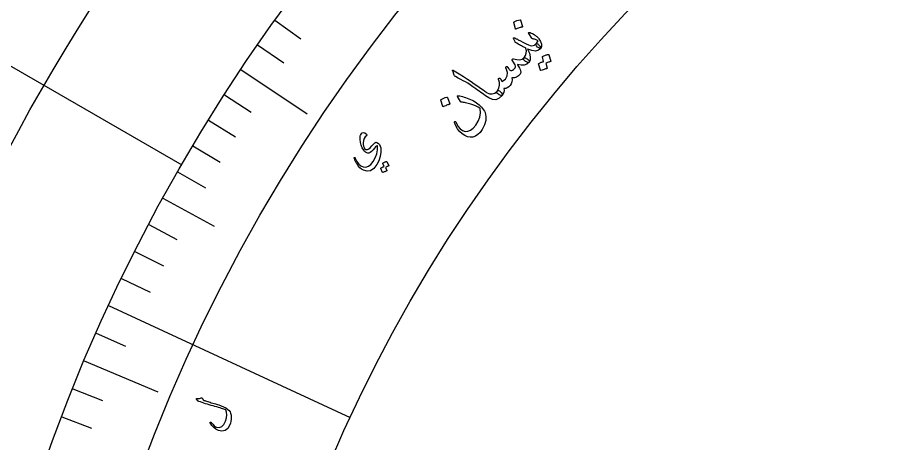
# Model space of a CAD drawing. Header units: millimetres. Extents: x -59 to 59, y -59 to 86.
# Drawn here: x -44.99 to -21.78, y 16.04 to 27.37 of the extents above; entities that cross this region are included whole.
import ezdxf

# ---------------------------------------------------------------- set-up
doc = ezdxf.new("R2010")
doc.units = ezdxf.units.MM
for name, color, linetype in [('ENGRAVE', 7, 'Continuous'), ('ENGRAVE_FINE', 8, 'Continuous'), ('TEXT', 5, 'Continuous')]:
    doc.layers.add(name, color=color, linetype=linetype)

msp = doc.modelspace()

# ---------------------------------------------------------------- linework, layer by layer
at = {"layer": 'ENGRAVE'}
for points in [[(-46.2414, 26.6975), (-40.6209, 23.4525)], [(-39.0511, 25.9825), (-37.2828, 24.8059)], [(-41.1194, 22.5672), (-39.7539, 21.8178)], [(-42.5634, 19.7087), (-36.1388, 16.7338)], [(-43.2125, 18.2417), (-41.2557, 17.4157)]]:
    msp.add_lwpolyline(points, dxfattribs=at)
for radius in [57.82, 57.82, 56.2713, 53.395, 53.395, 51.1235, 46.905, 46.905, 44.427, 39.825, 39.825]:
    msp.add_circle((0, 0), radius, dxfattribs=at)
at = {"layer": 'ENGRAVE_FINE'}
for points in [[(-38.1454, 27.2948), (-37.4545, 26.8004)], [(-38.6037, 26.6427), (-37.9045, 26.1601)], [(-39.4874, 25.3144), (-38.7722, 24.8559)], [(-39.9126, 24.6387), (-39.1896, 24.1924)], [(-40.3264, 23.9554), (-39.5959, 23.5215)], [(-40.7287, 23.2649), (-39.9909, 22.8435)], [(-41.4983, 21.8625), (-40.7467, 21.4665)], [(-41.8654, 21.1511), (-41.1071, 20.7679)], [(-42.2205, 20.4331), (-41.4557, 20.063)], [(-42.8941, 18.9782), (-42.1172, 18.6345)], [(-43.5184, 17.4995), (-42.7301, 17.1825)], [(-43.8116, 16.7517), (-43.0181, 16.4483)]]:
    msp.add_lwpolyline(points, dxfattribs=at)
at = {"layer": 'TEXT'}
for points in [[(-31.7927, 27.2371), (-31.7929, 27.2407), (-31.7918, 27.2444), (-31.7892, 27.2481), (-31.7852, 27.2521), (-31.7475, 27.2717), (-31.7087, 27.2873), (-31.6688, 27.2989), (-31.6277, 27.3064), (-31.6226, 27.3062), (-31.6187, 27.3046), (-31.6159, 27.3017), (-31.6143, 27.2975), (-31.5612, 27.1264), (-31.5607, 27.1214), (-31.563, 27.1174), (-31.568, 27.1144), (-31.5758, 27.1124), (-31.5825, 27.1107), (-31.5929, 27.1078), (-31.607, 27.1038), (-31.6246, 27.0985), (-31.6461, 27.0918), (-31.6716, 27.0836), (-31.7011, 27.0737), (-31.7345, 27.0622), (-31.7394, 27.0611), (-31.743, 27.0615), (-31.7453, 27.0634), (-31.7463, 27.0669)], [(-31.3915, 26.9436), (-31.3975, 26.9549), (-31.3979, 26.963), (-31.3928, 26.968), (-31.3821, 26.9699), (-31.3575, 26.9662), (-31.3275, 26.956), (-31.2923, 26.9392), (-31.2519, 26.9159), (-31.2318, 26.9031), (-31.213, 26.89), (-31.1954, 26.8764), (-31.1792, 26.8626), (-31.1642, 26.8484), (-31.1503, 26.8341), (-31.1376, 26.8196), (-31.126, 26.8049), (-31.0792, 26.7313), (-31.0552, 26.6635), (-31.054, 26.6012), (-31.0755, 26.5445), (-31.086, 26.5386), (-31.1037, 26.5431), (-31.1285, 26.558), (-31.1607, 26.5833), (-31.1907, 26.611), (-31.2093, 26.6333), (-31.2165, 26.65), (-31.2123, 26.6613), (-31.1959, 26.6776), (-31.1798, 26.697), (-31.1639, 26.7196), (-31.1483, 26.7453), (-31.1837, 26.7649), (-31.2143, 26.7796), (-31.2401, 26.7896), (-31.2611, 26.7949), (-31.2781, 26.7982), (-31.2918, 26.8028), (-31.3023, 26.8084), (-31.3094, 26.8152)], [(-31.7463, 26.7051), (-31.7528, 26.7112), (-31.7602, 26.722), (-31.7685, 26.7375), (-31.7777, 26.7578), (-31.7858, 26.7779), (-31.7921, 26.7942), (-31.7966, 26.8068), (-31.7995, 26.8156), (-31.7983, 26.8268), (-31.7923, 26.832), (-31.7815, 26.8311), (-31.766, 26.8243), (-31.7561, 26.819), (-31.7441, 26.8127), (-31.7301, 26.8056), (-31.7141, 26.7976), (-31.6963, 26.7885), (-31.677, 26.7784), (-31.6562, 26.7671), (-31.6338, 26.7547), (-31.5388, 26.7054), (-31.4617, 26.6674), (-31.4023, 26.6408), (-31.3608, 26.6256), (-31.3184, 26.6194), (-31.2796, 26.6232), (-31.2442, 26.6372), (-31.2123, 26.6613), (-31.2033, 26.6684), (-31.1934, 26.6727), (-31.1826, 26.6742), (-31.1708, 26.6729), (-31.1576, 26.6688), (-31.1451, 26.6614), (-31.1335, 26.6508), (-31.1227, 26.637), (-31.0968, 26.6027), (-31.0803, 26.5759), (-31.0732, 26.5565), (-31.0755, 26.5445), (-31.1397, 26.4959), (-31.2188, 26.4771), (-31.3129, 26.488), (-31.422, 26.5286), (-31.4262, 26.5297), (-31.4285, 26.5295), (-31.4289, 26.528), (-31.4274, 26.5253), (-31.3774, 26.4203), (-31.354, 26.3271), (-31.3572, 26.2454), (-31.3872, 26.1752), (-31.3931, 26.1694), (-31.4009, 26.1667), (-31.4105, 26.1671), (-31.4221, 26.1708), (-31.4371, 26.178), (-31.4555, 26.1877), (-31.4774, 26.1999), (-31.5026, 26.2146), (-31.5249, 26.2318), (-31.5361, 26.2502), (-31.5362, 26.2697), (-31.5253, 26.2904), (-31.4839, 26.3554), (-31.4606, 26.4199), (-31.4557, 26.4838), (-31.4689, 26.5473), (-31.4734, 26.5521), (-31.4849, 26.5595), (-31.5033, 26.5694), (-31.5286, 26.582), (-31.5443, 26.5897), (-31.5633, 26.5998), (-31.5856, 26.6121), (-31.6111, 26.6267), (-31.64, 26.6434), (-31.6722, 26.662), (-31.7076, 26.6826), (-31.7463, 26.7051)], [(-32.1911, 25.7021), (-32.1957, 25.7138), (-32.1982, 25.7244), (-32.1987, 25.7341), (-32.1971, 25.7427), (-32.1935, 25.7498), (-32.1881, 25.7547), (-32.1809, 25.7575), (-32.1718, 25.7583), (-32.1621, 25.7561), (-32.1531, 25.7504), (-32.1448, 25.741), (-32.1372, 25.728), (-32.1341, 25.7205), (-32.1307, 25.7129), (-32.127, 25.7053), (-32.1231, 25.6976), (-32.1192, 25.6897), (-32.1154, 25.6816), (-32.112, 25.6731), (-32.1087, 25.6644), (-32.0167, 25.7334), (-31.9677, 25.8136), (-31.9615, 25.9052), (-31.9983, 26.0084), (-32.0028, 26.02), (-32.0055, 26.0304), (-32.0063, 26.0395), (-32.0051, 26.0475), (-32.0016, 26.0546), (-31.9964, 26.0597), (-31.9896, 26.0629), (-31.9812, 26.0641), (-31.9723, 26.0628), (-31.964, 26.0584), (-31.9562, 26.051), (-31.949, 26.0404), (-31.9325, 26.0138), (-31.9175, 25.9929), (-31.904, 25.9777), (-31.8919, 25.9682), (-31.8706, 25.9597), (-31.8478, 25.9598), (-31.8233, 25.9686), (-31.7973, 25.9861), (-31.7736, 26.0088), (-31.7573, 26.0318), (-31.7485, 26.0551), (-31.7472, 26.0788), (-31.7542, 26.1062), (-31.7707, 26.1407), (-31.7965, 26.1823), (-31.8316, 26.231), (-31.8356, 26.2371), (-31.8364, 26.244), (-31.8341, 26.2515), (-31.8287, 26.2596), (-31.8215, 26.2667), (-31.8141, 26.271), (-31.8065, 26.2724), (-31.7985, 26.271), (-31.7105, 26.2488), (-31.6354, 26.2448), (-31.5733, 26.2592), (-31.5241, 26.292), (-31.5127, 26.2978), (-31.4981, 26.2981), (-31.4803, 26.2929), (-31.4594, 26.282), (-31.4381, 26.2689), (-31.4202, 26.255), (-31.4057, 26.2406), (-31.3948, 26.2254), (-31.3861, 26.2098), (-31.3818, 26.1965), (-31.3817, 26.1855), (-31.3859, 26.1768), (-31.4439, 26.1264), (-31.5139, 26.1002), (-31.596, 26.0979), (-31.6903, 26.1197), (-31.6951, 26.1209), (-31.6978, 26.12), (-31.6983, 26.117), (-31.6966, 26.112), (-31.6644, 26.0616), (-31.6395, 26.0186), (-31.6218, 25.9829), (-31.6114, 25.9545), (-31.6076, 25.9297), (-31.6086, 25.9067), (-31.6143, 25.8853), (-31.6248, 25.8656), (-31.6699, 25.8173), (-31.7209, 25.7849), (-31.7779, 25.7684), (-31.8408, 25.7679), (-31.8353, 25.7108), (-31.8414, 25.6575), (-31.8592, 25.6079), (-31.8886, 25.562), (-31.925, 25.5244), (-31.9648, 25.498), (-32.008, 25.4828), (-32.0546, 25.4789), (-32.0524, 25.427), (-32.0584, 25.3801), (-32.0729, 25.3383), (-32.0956, 25.3016), (-32.1127, 25.2934), (-32.1406, 25.2985), (-32.1794, 25.3169), (-32.2291, 25.3486), (-32.2418, 25.3613), (-32.2474, 25.3762), (-32.2457, 25.3934), (-32.2369, 25.4129), (-32.1924, 25.4922), (-32.1699, 25.5668), (-32.1695, 25.6367), (-32.1911, 25.7021)], [(-31.0336, 26.3194), (-31.0339, 26.3229), (-31.0328, 26.3265), (-31.0303, 26.3302), (-31.0264, 26.334), (-31.0083, 26.344), (-30.9899, 26.3531), (-30.9714, 26.3612), (-30.9527, 26.3683), (-30.9336, 26.3745), (-30.9141, 26.3797), (-30.894, 26.384), (-30.8734, 26.3873), (-30.8682, 26.387), (-30.864, 26.3852), (-30.8608, 26.3819), (-30.8584, 26.3772), (-30.804, 26.2069), (-30.8042, 26.2036), (-30.8066, 26.2008), (-30.8114, 26.1982), (-30.8185, 26.196), (-30.8241, 26.1952), (-30.8324, 26.1931), (-30.8436, 26.1899), (-30.8576, 26.1855), (-30.8745, 26.18), (-30.8946, 26.1732), (-30.9178, 26.1652), (-30.9441, 26.156), (-30.9021, 26.023), (-30.9015, 26.0181), (-30.9037, 26.0141), (-30.9086, 26.0112), (-30.9162, 26.0093), (-30.9228, 26.0077), (-30.933, 26.0049), (-30.9467, 26.0009), (-30.9641, 25.9958), (-30.9851, 25.9894), (-31.0101, 25.9814), (-31.039, 25.9718), (-31.0717, 25.9607), (-31.076, 25.9603), (-31.0791, 25.9611), (-31.0812, 25.9633), (-31.0822, 25.9669), (-31.1322, 26.1344), (-31.1325, 26.1379), (-31.1314, 26.1415), (-31.129, 26.1452), (-31.1251, 26.149), (-31.1103, 26.1582), (-31.0952, 26.1663), (-31.0797, 26.1736), (-31.0639, 26.1799), (-31.0478, 26.1853), (-31.0315, 26.1899), (-31.0151, 26.1938), (-30.9986, 26.1968)], [(-33.4176, 25.9469), (-33.4199, 25.9537), (-33.4208, 25.9591), (-33.4202, 25.9631), (-33.4183, 25.9656), (-33.4132, 25.9678), (-33.4043, 25.9664), (-33.3916, 25.9614), (-33.3751, 25.9528), (-33.2469, 25.8745), (-33.1296, 25.8005), (-33.023, 25.731), (-32.9272, 25.666), (-32.8463, 25.6091), (-32.7737, 25.5582), (-32.7094, 25.5132), (-32.6535, 25.4743), (-32.6059, 25.4412), (-32.5668, 25.414), (-32.5362, 25.3925), (-32.514, 25.3769), (-32.4391, 25.3409), (-32.368, 25.3349), (-32.3006, 25.359), (-32.2369, 25.4129), (-32.2181, 25.4271), (-32.1981, 25.4298), (-32.1769, 25.4211), (-32.1546, 25.4011), (-32.1233, 25.3645), (-32.103, 25.3358), (-32.0938, 25.3148), (-32.0956, 25.3016), (-32.1785, 25.2209), (-32.2665, 25.1825), (-32.36, 25.1864), (-32.459, 25.2329), (-32.5016, 25.2612), (-32.5441, 25.2899), (-32.5865, 25.3189), (-32.6287, 25.3483), (-32.6709, 25.378), (-32.7131, 25.4078), (-32.7554, 25.4379), (-32.7976, 25.4681), (-32.8781, 25.5258), (-32.9518, 25.5762), (-33.0186, 25.6194), (-33.0785, 25.6554), (-33.1372, 25.6884), (-33.2004, 25.7228), (-33.2679, 25.7587), (-33.3399, 25.796), (-33.3524, 25.8033), (-33.3625, 25.8116), (-33.3703, 25.821), (-33.3756, 25.8314)], [(-33.7331, 25.1695), (-33.7336, 25.173), (-33.7327, 25.1768), (-33.7303, 25.1807), (-33.7266, 25.1849), (-33.6902, 25.2073), (-33.6525, 25.2256), (-33.6133, 25.24), (-33.5727, 25.2504), (-33.5675, 25.2505), (-33.5635, 25.2492), (-33.5605, 25.2465), (-33.5587, 25.2424), (-33.4945, 25.0749), (-33.4937, 25.0699), (-33.4957, 25.0657), (-33.5006, 25.0623), (-33.5082, 25.0598), (-33.5148, 25.0577), (-33.525, 25.054), (-33.5388, 25.049), (-33.5561, 25.0425), (-33.5772, 25.0343), (-33.6021, 25.0242), (-33.6309, 25.0123), (-33.6636, 24.9985), (-33.6685, 24.997), (-33.6721, 24.9971), (-33.6745, 24.9989), (-33.6757, 25.0023)], [(-33.2675, 25.2894), (-33.2304, 25.2825), (-33.1924, 25.2743), (-33.1536, 25.2647), (-33.1139, 25.2537), (-33.0732, 25.2411), (-33.0316, 25.2265), (-32.989, 25.2098), (-32.9455, 25.1911), (-32.9031, 25.1711), (-32.8624, 25.1496), (-32.8234, 25.1265), (-32.786, 25.1019), (-32.7502, 25.0756), (-32.7159, 25.0476), (-32.683, 25.0178), (-32.6516, 24.9864), (-32.6208, 24.9506), (-32.5949, 24.9142), (-32.5738, 24.8772), (-32.5577, 24.8395), (-32.5343, 24.736), (-32.5391, 24.627), (-32.5718, 24.5126), (-32.6323, 24.3925), (-32.6877, 24.3143), (-32.748, 24.2546), (-32.8135, 24.2133), (-32.8841, 24.1905), (-32.9559, 24.1869), (-33.027, 24.2001), (-33.0975, 24.2303), (-33.1672, 24.2776), (-33.2325, 24.3394), (-33.2874, 24.4095), (-33.3318, 24.4879), (-33.3657, 24.5746), (-33.3682, 24.5863), (-33.3677, 24.5954), (-33.3641, 24.602), (-33.3574, 24.606), (-33.3485, 24.6076), (-33.3403, 24.6039), (-33.333, 24.5949), (-33.3265, 24.5806), (-33.2761, 24.4819), (-33.2187, 24.4093), (-33.1543, 24.3626), (-33.083, 24.3417), (-33.0104, 24.3458), (-32.9394, 24.3747), (-32.8698, 24.4283), (-32.8015, 24.5066), (-32.7364, 24.6141), (-32.6957, 24.7231), (-32.6793, 24.8337), (-32.6875, 24.9461), (-32.6885, 24.9491), (-32.6908, 24.9524), (-32.6944, 24.9561), (-32.6994, 24.9602), (-32.7409, 24.9883), (-32.7937, 25.0153), (-32.8578, 25.041), (-32.9332, 25.0655), (-32.9721, 25.0765), (-33.0087, 25.0863), (-33.0428, 25.095), (-33.0746, 25.1024), (-33.104, 25.1084), (-33.1309, 25.1128), (-33.1554, 25.1158), (-33.1775, 25.1172), (-33.1887, 25.1183), (-33.1977, 25.1211), (-33.2046, 25.1254), (-33.2094, 25.1312), (-33.2907, 25.2689), (-33.2941, 25.2786), (-33.2914, 25.2853), (-33.2825, 25.2889), (-33.2675, 25.2894)], [(-35.7069, 24.2213), (-35.7431, 24.1936), (-35.7706, 24.1539), (-35.7894, 24.1023), (-35.7995, 24.0388), (-35.7987, 23.9938), (-35.7902, 23.951), (-35.7741, 23.9107), (-35.7504, 23.8727), (-35.7446, 23.8667), (-35.7377, 23.8618), (-35.7295, 23.8582), (-35.7201, 23.8557), (-35.6847, 23.8575), (-35.6472, 23.8749), (-35.6075, 23.9081), (-35.5656, 23.957), (-35.5247, 24.0055), (-35.4889, 24.0366), (-35.4582, 24.0502), (-35.4326, 24.0465), (-35.3917, 24.0203), (-35.3612, 23.9881), (-35.3412, 23.95), (-35.3315, 23.906), (-35.3304, 23.7867), (-35.3473, 23.6721), (-35.3822, 23.5621), (-35.4352, 23.4565), (-35.5132, 23.3546), (-35.5983, 23.2958), (-35.6909, 23.2803), (-35.7909, 23.308), (-35.8374, 23.3361), (-35.8825, 23.3748), (-35.9263, 23.4241), (-35.9687, 23.4841), (-35.9794, 23.5024), (-35.9894, 23.5206), (-35.9988, 23.5385), (-36.0074, 23.5564), (-36.0154, 23.5742), (-36.0227, 23.5921), (-36.0293, 23.61), (-36.0353, 23.6281), (-36.037, 23.6367), (-36.036, 23.6429), (-36.0322, 23.6464), (-36.0258, 23.6474), (-36.0195, 23.6461), (-36.0142, 23.6433), (-36.0098, 23.639), (-36.0065, 23.6331), (-35.9627, 23.5389), (-35.9139, 23.4682), (-35.86, 23.4209), (-35.8012, 23.397), (-35.7251, 23.3936), (-35.6551, 23.4159), (-35.5912, 23.4638), (-35.5334, 23.5374), (-35.4753, 23.6422), (-35.436, 23.7454), (-35.4157, 23.8472), (-35.4143, 23.9477), (-35.4154, 23.9545), (-35.4182, 23.9587), (-35.4227, 23.9602), (-35.429, 23.9592), (-35.4462, 23.9493), (-35.4695, 23.9278), (-35.4991, 23.8947), (-35.5348, 23.8499), (-35.5731, 23.8057), (-35.6089, 23.7763), (-35.6424, 23.7618), (-35.6735, 23.7623), (-35.7034, 23.7729), (-35.7314, 23.7889), (-35.7576, 23.8105), (-35.7818, 23.8377), (-35.8229, 23.9008), (-35.8529, 23.9705), (-35.8719, 24.0468), (-35.8797, 24.1298), (-35.8804, 24.151), (-35.8801, 24.1708), (-35.8787, 24.1894), (-35.8761, 24.2065), (-35.8726, 24.2224), (-35.8682, 24.2368), (-35.8629, 24.2498), (-35.8567, 24.2614), (-35.8241, 24.3011), (-35.7881, 24.3145), (-35.7488, 24.3017), (-35.7061, 24.2628), (-35.6968, 24.249), (-35.6939, 24.2375), (-35.6972, 24.2283), (-35.7069, 24.2213)], [(-35.2757, 23.4847), (-35.2762, 23.487), (-35.2758, 23.4895), (-35.2744, 23.4921), (-35.2721, 23.495), (-35.2609, 23.503), (-35.2494, 23.5104), (-35.2378, 23.5172), (-35.226, 23.5233), (-35.2138, 23.5289), (-35.2013, 23.5339), (-35.1883, 23.5383), (-35.175, 23.5421), (-35.1715, 23.5423), (-35.1686, 23.5414), (-35.1662, 23.5395), (-35.1643, 23.5365), (-35.115, 23.428), (-35.1149, 23.4258), (-35.1163, 23.4237), (-35.1192, 23.4217), (-35.1238, 23.4197), (-35.1274, 23.4187), (-35.1328, 23.4167), (-35.1399, 23.4137), (-35.1488, 23.4097), (-35.1596, 23.4047), (-35.1724, 23.3987), (-35.1871, 23.3916), (-35.2039, 23.3835), (-35.1659, 23.2986), (-35.1651, 23.2953), (-35.1662, 23.2926), (-35.1693, 23.2903), (-35.1742, 23.2884), (-35.1784, 23.2868), (-35.185, 23.2842), (-35.1938, 23.2805), (-35.2049, 23.2758), (-35.2184, 23.2699), (-35.2343, 23.2627), (-35.2527, 23.2542), (-35.2735, 23.2444), (-35.2763, 23.2438), (-35.2785, 23.2441), (-35.28, 23.2454), (-35.2809, 23.2477), (-35.3267, 23.3548), (-35.3272, 23.3571), (-35.3268, 23.3596), (-35.3254, 23.3622), (-35.3232, 23.365), (-35.3141, 23.3722), (-35.3047, 23.3788), (-35.295, 23.3847), (-35.285, 23.3901), (-35.2748, 23.3949), (-35.2644, 23.3992), (-35.2538, 23.403), (-35.2431, 23.4063)], [(-40.2243, 17.2179), (-40.2271, 17.2217), (-40.2286, 17.2256), (-40.2287, 17.2297), (-40.2275, 17.234), (-40.2251, 17.2378), (-40.2216, 17.2403), (-40.2169, 17.2416), (-40.2112, 17.2417), (-40.1781, 17.2413), (-40.1485, 17.2432), (-40.1225, 17.2476), (-40.0999, 17.2543), (-40.0922, 17.2559), (-40.0848, 17.2541), (-40.0777, 17.249), (-40.0711, 17.2405), (-40.0681, 17.2356), (-40.0653, 17.231), (-40.0626, 17.2266), (-40.0599, 17.2225), (-40.0575, 17.2185), (-40.0552, 17.2149), (-40.0532, 17.2116), (-40.0514, 17.2085), (-40.0481, 17.2032), (-40.0434, 17.1985), (-40.0375, 17.1942), (-40.0302, 17.1906), (-40.0084, 17.1829), (-39.9845, 17.175), (-39.9585, 17.1666), (-39.9303, 17.1579), (-39.9001, 17.1488), (-39.8679, 17.1392), (-39.8336, 17.129), (-39.7973, 17.1183), (-39.7608, 17.1081), (-39.7267, 17.0983), (-39.6948, 17.0888), (-39.6652, 17.0797), (-39.6379, 17.071), (-39.6126, 17.0627), (-39.5893, 17.0548), (-39.5682, 17.0474), (-39.5067, 17.0228), (-39.4513, 16.993), (-39.4019, 16.9581), (-39.3585, 16.918), (-39.3359, 16.8875), (-39.3198, 16.8484), (-39.3101, 16.8007), (-39.3066, 16.7445), (-39.3088, 16.6861), (-39.3152, 16.6331), (-39.3259, 16.5856), (-39.341, 16.5436), (-39.3985, 16.4465), (-39.4685, 16.3889), (-39.5511, 16.3709), (-39.6466, 16.3924), (-39.7107, 16.4252), (-39.7686, 16.4695), (-39.82, 16.5253), (-39.8649, 16.5927), (-39.8672, 16.5973), (-39.8681, 16.6016), (-39.8675, 16.6054), (-39.8654, 16.6088), (-39.8624, 16.6121), (-39.8592, 16.6142), (-39.856, 16.6152), (-39.8527, 16.6151), (-39.8481, 16.6141), (-39.8441, 16.6123), (-39.8407, 16.6096), (-39.8377, 16.606), (-39.7946, 16.5548), (-39.7558, 16.5159), (-39.7216, 16.4891), (-39.6919, 16.4745), (-39.6176, 16.4677), (-39.5533, 16.4928), (-39.4989, 16.5498), (-39.4542, 16.6387), (-39.4283, 16.7248), (-39.4193, 16.8037), (-39.4273, 16.8752), (-39.4522, 16.9395), (-39.474, 16.9477), (-39.4997, 16.9568), (-39.5292, 16.9667), (-39.5627, 16.9775), (-39.6002, 16.9891), (-39.6418, 17.0014), (-39.6875, 17.0145), (-39.7373, 17.0284), (-39.7885, 17.0432), (-39.8388, 17.058), (-39.8882, 17.0727), (-39.9367, 17.0874), (-39.9842, 17.1022), (-40.0308, 17.1171), (-40.0765, 17.1321), (-40.1212, 17.1473), (-40.1649, 17.1601), (-40.1696, 17.1624), (-40.1737, 17.165), (-40.1774, 17.1679), (-40.1805, 17.1712)]]:
    msp.add_lwpolyline(points, close=True, dxfattribs=at)

doc.saveas('drawing.dxf')
